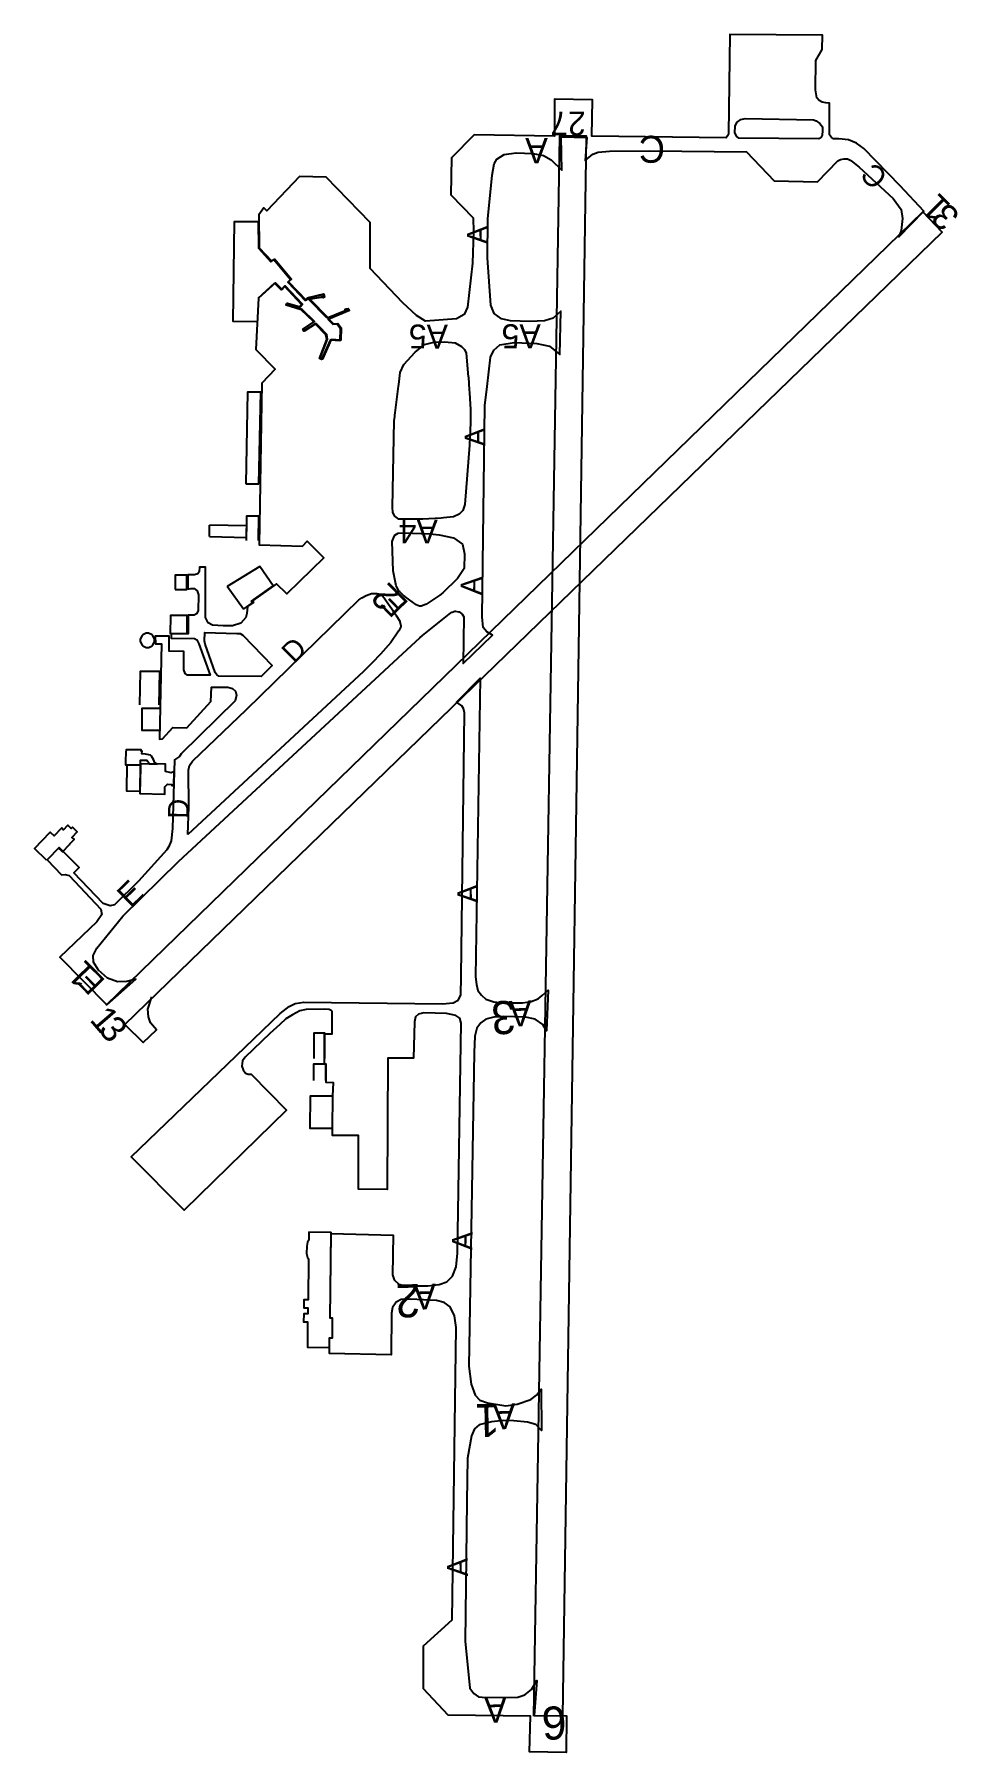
# Model space of a CAD drawing. Extents: x 0.86 to 4.33, y 0.92 to 7.38.
import ezdxf

# ---------------------------------------------------------------- set-up
doc = ezdxf.new("R2010")
doc.units = 0
doc.header["$MEASUREMENT"] = 0

msp = doc.modelspace()

# ---------------------------------------------------------------- linework, layer by layer
at = {"linetype": 'Continuous'}
for p, q in [((1.65474, 5.69472), (1.70361, 5.69472)), ((1.51736, 5.49599), (1.51833, 5.5389)), ((1.38873, 5.29682), (1.43261, 5.29682)), ((1.64567, 5.22276), (1.58361, 5.30875)), ((1.89165, 2.88265), (1.97487, 2.8814))]:
    msp.add_line(p, q, dxfattribs=at)
at = {"color": 254}
for points in [[(1.38498, 4.61253), (1.38498, 4.61253), (1.37874, 4.3986), (1.37321, 4.35238), (1.36502, 4.33029), (1.35666, 4.31793), (1.25081, 4.20085), (1.15999, 4.11208), (1.14415, 4.10736), (1.11735, 4.11697), (1.00792, 4.23182), (1.02794, 4.25239), (0.95247, 4.32736), (0.9075, 4.28082), (0.96126, 4.22418), (0.97499, 4.22553), (0.99013, 4.2214), (1.10905, 4.09571), (1.11252, 4.07497), (1.09402, 4.04753), (0.95443, 3.91417), (1.1314, 3.73514), (1.24013, 3.83225), (1.20654, 3.82335), (1.17209, 3.82264), (1.13363, 3.83572), (1.09988, 3.86529), (1.08192, 3.89556), (1.08057, 3.92096), (1.09359, 3.94917), (1.19206, 4.06944), (1.40169, 4.27376), (2.24501, 5.05626), (2.30875, 5.1154), (2.31814, 5.12418), (2.41878, 5.20394), (2.42947, 5.2111), (2.43033, 5.21164), (2.44049, 5.2149), (2.44168, 5.215), (2.44282, 5.21517), (2.45464, 5.21354), (2.45583, 5.21306), (2.45697, 5.21262), (2.46685, 5.20574), (2.46767, 5.20486), (2.46843, 5.204), (2.47358, 5.19461), (2.4739, 5.19363), (2.47222, 5.01932), (2.58225, 5.12517), (2.56028, 5.13747), (2.54656, 5.15403), (2.54372, 5.1939), (2.55333, 5.98876), (2.56168, 6.06028), (2.574, 6.17031), (2.58637, 6.1964), (2.60969, 6.21707), (2.66347, 6.22526), (2.74903, 6.22168), (2.79585, 6.21197), (2.83572, 6.18039), (2.83849, 6.34267), (2.80957, 6.31651), (2.77794, 6.30681), (2.72293, 6.30414), (2.65001, 6.30681), (2.61556, 6.31375), (2.58806, 6.33431), (2.57568, 6.366), (2.56332, 6.54335), (2.56472, 6.69054), (2.58111, 6.85417), (2.58763, 6.89725), (2.59864, 6.91444), (2.62608, 6.93224), (2.67085, 6.93847), (2.73415, 6.93642), (2.77403, 6.92887), (2.8029, 6.91168), (2.84207, 6.87321), (2.84011, 6.99794), (2.93733, 6.99556), (2.93001, 6.90972), (2.95915, 6.93349), (2.97874, 6.94081), (3.02225, 6.94428), (3.17193, 6.94624), (3.53668, 6.94179), (3.64154, 6.83361), (3.80474, 6.82904), (3.88043, 6.90776), (3.89085, 6.91292), (3.90429, 6.91596), (3.91639, 6.91525), (3.92725, 6.91081), (3.93625, 6.90429), (3.9611, 6.884), (4.08849, 6.76611), (4.11833, 6.72553), (4.12375, 6.69168), (4.11833, 6.64692), (4.11014, 6.6225), (4.20389, 6.71858), (4.1154, 6.81375), (3.97889, 6.95503), (3.95122, 6.97526), (3.92014, 6.98736), (3.88433, 6.99154), (3.86458, 6.99083), (3.85656, 6.99556), (3.84972, 7.0064), (3.84901, 7.03543), (3.84901, 7.12528), (3.83556, 7.12582), (3.8214, 7.12864), (3.80985, 7.13542), (3.80165, 7.14556), (3.79693, 7.17529), (3.79833, 7.28526), (3.82194, 7.32656), (3.82249, 7.38015), (3.47401, 7.38374), (3.46892, 7.00987), (3.46625, 7.00168), (3.46012, 6.99485), (2.95514, 7.00151), (2.95763, 7.13807), (2.81554, 7.14031), (2.81456, 7.00142), (2.51264, 7.00586), (2.42806, 6.91986), (2.42529, 6.78028), (2.50917, 6.69374), (2.51058, 6.64182), (2.50711, 6.52333), (2.48779, 6.35835), (2.47542, 6.33083), (2.4465, 6.31429), (2.32958, 6.30599), (2.29557, 6.32736), (2.24431, 6.37483), (2.12136, 6.5039), (2.12136, 6.67665), (1.95692, 6.8475), (1.85568, 6.8489), (1.73389, 6.72043), (1.72151, 6.73139), (1.70378, 6.70529), (1.70503, 6.58154), (1.75179, 6.53071), (1.76281, 6.5389), (1.82611, 6.46322), (1.81515, 6.45361), (1.8814, 6.3846), (1.8896, 6.39475), (1.94808, 6.40793), (1.94997, 6.39529), (1.9375, 6.39567), (1.93261, 6.39486), (1.89475, 6.38807), (1.96332, 6.31972), (2.03108, 6.34668), (2.03108, 6.35194), (2.03961, 6.35275), (2.04406, 6.34597), (1.96696, 6.31358), (1.98432, 6.29542), (2.00082, 6.29682), (2.01264, 6.28017), (2.01183, 6.23361), (1.97526, 6.23628), (1.94293, 6.16276), (1.93446, 6.16639), (1.96181, 6.23763), (1.95904, 6.25553), (1.93224, 6.28267), (1.91846, 6.29665), (1.87608, 6.26915), (1.8725, 6.27636), (1.91292, 6.30474), (1.8661, 6.34999), (1.80957, 6.36735), (1.81044, 6.37349), (1.85807, 6.36003), (1.86735, 6.36974), (1.80279, 6.43847), (1.79042, 6.42469), (1.76557, 6.44943), (1.70236, 6.39182), (1.69168, 6.19943), (1.76432, 6.125), (1.71474, 6.07264), (1.70404, 5.46528), (1.86806, 5.45985), (1.88444, 5.479), (1.94764, 5.41558), (1.8086, 5.28082), (1.76958, 5.31793), (1.67947, 5.25472), (1.6836, 5.24849), (1.66026, 5.23335), (1.6575, 5.20654), (1.65386, 5.19151), (1.63558, 5.17031), (1.604, 5.16026), (1.56944, 5.16043), (1.52957, 5.16249), (1.51237, 5.17156), (1.50265, 5.19206), (1.50222, 5.38097), (1.4796, 5.38026), (1.47889, 5.36376), (1.47331, 5.35542), (1.46164, 5.3514), (1.43625, 5.35178), (1.43625, 5.29779), (1.44792, 5.30111), (1.46029, 5.3004), (1.47071, 5.29221), (1.47612, 5.27707), (1.47472, 5.21653), (1.46929, 5.20486), (1.45958, 5.20068), (1.43733, 5.20085), (1.43733, 5.12989), (1.37375, 5.12989), (1.37392, 5.11376), (1.46153, 5.11208), (1.47043, 5.10792), (1.47792, 5.09278), (1.52001, 4.97461), (1.43457, 4.97461), (1.42637, 4.98139), (1.42156, 4.99447), (1.42156, 5.06392), (1.36583, 5.06456), (1.36654, 5.12169), (1.31293, 5.12169), (1.31429, 5.09278), (1.33762, 5.09207), (1.32959, 4.73389), (1.34125, 4.73529), (1.37972, 4.7786), (1.43207, 4.77653), (1.52279, 4.87554), (1.52485, 4.92985), (1.5861, 4.92914), (1.60471, 4.92503), (1.61501, 4.91471), (1.61985, 4.89958), (1.61431, 4.8789), (1.41069, 4.67931), (1.40429, 4.66872), (1.38666, 4.65597), (1.38498, 4.61253)], [(3.80903, 6.99126), (3.50846, 6.99333), (3.50028, 6.99946), (3.49349, 7.01372), (3.49414, 7.03971), (3.50168, 7.05333), (3.51594, 7.06347), (3.53168, 7.06694), (3.78928, 7.06278), (3.79889, 7.05875), (3.8125, 7.04844), (3.82264, 7.03554), (3.82335, 7.02056), (3.82194, 7.00489), (3.81793, 6.99669), (3.80903, 6.99126)], [(2.21431, 5.9471), (2.21436, 5.94769), (2.215, 5.95335), (2.21511, 5.95389), (2.21517, 5.95449), (2.21587, 5.96018), (2.21599, 5.96072), (2.22862, 6.06168), (2.22868, 6.06222), (2.22933, 6.06754), (2.22944, 6.06803), (2.23529, 6.11279), (2.24794, 6.1429), (2.29069, 6.18956), (2.32596, 6.21733), (2.36139, 6.22613), (2.40294, 6.22738), (2.44206, 6.22364), (2.46599, 6.21099), (2.47694, 6.19889), (2.48236, 6.18582), (2.491, 6.09694), (2.4911, 6.09581), (2.49224, 6.08376), (2.49235, 6.08251), (2.49246, 6.08132), (2.49337, 6.06917), (2.49349, 6.06793), (2.49681, 6.01764), (2.49707, 6.01378), (2.49881, 5.97537), (2.49892, 5.97151), (2.49897, 5.96772), (2.49897, 5.92925), (2.49892, 5.9254), (2.49821, 5.89501), (2.4981, 5.8904), (2.49567, 5.84369), (2.49528, 5.83903), (2.47738, 5.61626), (2.47097, 5.59347), (2.45708, 5.57958), (2.43571, 5.56961), (2.39708, 5.56569), (2.38878, 5.56489), (2.32042, 5.56071), (2.29764, 5.56071), (2.25667, 5.56071), (2.23025, 5.56071), (2.21511, 5.5721), (2.20751, 5.58599), (2.20628, 5.60612), (2.21263, 5.93126), (2.21431, 5.9471)], [(2.33094, 5.2411), (2.32958, 5.24001), (2.31396, 5.2341), (2.31222, 5.23406), (2.30746, 5.23406), (2.29454, 5.23958), (2.29318, 5.24067), (2.25168, 5.27067), (2.24989, 5.27186), (2.23426, 5.28651), (2.23292, 5.28819), (2.23156, 5.28993), (2.22076, 5.30849), (2.22, 5.31044), (2.20861, 5.36654), (2.20514, 5.47721), (2.20931, 5.49029), (2.21528, 5.50097), (2.22738, 5.5089), (2.24735, 5.51025), (2.3475, 5.50613), (2.38194, 5.50196), (2.43554, 5.49164), (2.46946, 5.46767), (2.47624, 5.43039), (2.47569, 5.37554), (2.44997, 5.33789), (2.39501, 5.28418), (2.38417, 5.2761), (2.33094, 5.2411)], [(1.43653, 4.37597), (1.43956, 4.47835), (1.43918, 4.61762), (1.44265, 4.63487), (1.45432, 4.65207), (1.65722, 4.84526), (2.07969, 5.25749), (2.09, 5.26585), (2.10656, 5.27474), (2.12651, 5.28168), (2.14681, 5.28153), (2.16043, 5.27886), (2.16694, 5.27431), (2.17415, 5.26531), (2.19347, 5.23779), (2.19456, 5.23628), (2.20546, 5.22054), (2.20654, 5.21892), (2.20757, 5.21733), (2.2181, 5.20122), (2.21918, 5.1996), (2.23292, 5.17806), (2.23372, 5.17671), (2.23742, 5.16032), (2.23719, 5.15847), (2.23699, 5.15668), (2.22949, 5.14171), (2.22835, 5.14057), (2.19971, 5.09804), (2.16043, 5.05414), (2.15788, 5.05132), (2.13183, 5.02354), (2.12918, 5.02083), (2.12646, 5.01812), (2.09901, 4.99149), (2.09625, 4.98888), (1.43653, 4.37597)], [(1.62071, 5.13113), (1.63336, 5.13113), (1.64279, 5.12543), (1.75375, 5.01139), (1.71153, 4.97043), (1.55263, 4.97168), (1.54497, 4.97613), (1.53874, 4.98432), (1.50151, 5.09196), (1.49903, 5.10335), (1.50028, 5.13487), (1.62071, 5.13113)], [(2.73861, 1.06445), (2.86003, 1.06321), (2.85932, 0.92443), (2.72054, 0.92708), (2.72515, 1.06207), (2.41585, 1.06489), (2.3221, 1.16374), (2.3221, 1.32639), (2.43012, 1.42389), (2.44515, 2.52279), (2.43858, 2.56694), (2.42307, 2.60086), (2.40082, 2.61637), (2.37099, 2.62418), (2.27333, 2.62944), (2.23817, 2.62819), (2.22, 2.61778), (2.20568, 2.59819), (2.20182, 2.57611), (2.20042, 2.41997), (1.96858, 2.42512), (1.96858, 2.48361), (1.97999, 2.48361), (1.98025, 2.55778), (1.97125, 2.55778), (1.97526, 2.87543), (2.20806, 2.87001), (2.2054, 2.72043), (2.21197, 2.70221), (2.23025, 2.68528), (2.25239, 2.67876), (2.33822, 2.67876), (2.38124, 2.68403), (2.40989, 2.69444), (2.43197, 2.71511), (2.44499, 2.75028), (2.45014, 2.80236), (2.46376, 3.66667), (2.45861, 3.68485), (2.44428, 3.69526), (2.40918, 3.70307), (2.32319, 3.70568), (2.30376, 3.70057), (2.29194, 3.69015), (2.28803, 3.67182), (2.28543, 3.53526), (2.18875, 3.53526), (2.18599, 3.04096), (2.07844, 3.04221), (2.07844, 3.24388), (1.98085, 3.24388), (1.97987, 3.27067), (1.98193, 3.39361), (1.98346, 3.44293), (1.95637, 3.44336), (1.95583, 3.4496), (1.95692, 3.51264), (1.94988, 3.51264), (1.94988, 3.53364), (1.95042, 3.62608), (1.97917, 3.62608), (1.97917, 3.69835), (1.97846, 3.70942), (1.97515, 3.71457), (1.96804, 3.71793), (1.94988, 3.71918), (1.88086, 3.71793), (1.85736, 3.71262), (1.83014, 3.69835), (1.80447, 3.68306), (1.78168, 3.66222), (1.74403, 3.62776), (1.65126, 3.53944), (1.64139, 3.52447), (1.63889, 3.50553), (1.64404, 3.49067), (1.6525, 3.47835), (1.66347, 3.47444), (1.67458, 3.47444), (1.80707, 3.33931), (1.42182, 2.9636), (1.22374, 3.16374), (1.7839, 3.70247), (1.81765, 3.72971), (1.83974, 3.74013), (1.87224, 3.74544), (2.39378, 3.73876), (2.43457, 3.74333), (2.45281, 3.75364), (2.46322, 3.77181), (2.46446, 3.84332), (2.47613, 4.8335), (2.47347, 4.84918), (2.46696, 4.86014), (2.44613, 4.87392), (2.53597, 4.9636), (2.51807, 3.84044), (2.52192, 3.81179), (2.52636, 3.78971), (2.54015, 3.77225), (2.55707, 3.75651), (2.58637, 3.74681), (2.62207, 3.7436), (2.69499, 3.74289), (2.72749, 3.74761), (2.75364, 3.75863), (2.76915, 3.77029), (2.79069, 3.79058), (2.78489, 3.63835), (2.77111, 3.66114), (2.74181, 3.68126), (2.70665, 3.68972), (2.62207, 3.69168), (2.58637, 3.68972), (2.55664, 3.68153), (2.53847, 3.66792), (2.5236, 3.64779), (2.51514, 3.61778), (2.51247, 3.55664), (2.49289, 2.37706), (2.50206, 2.30946), (2.51639, 2.26779), (2.53456, 2.24957), (2.56321, 2.23915), (2.63222, 2.22874), (2.67512, 2.23406), (2.72597, 2.25222), (2.74681, 2.26779), (2.76497, 2.29124), (2.76568, 2.13558), (2.74485, 2.15776), (2.7136, 2.16683), (2.66168, 2.1721), (2.62392, 2.17333), (2.57835, 2.16818), (2.53142, 2.15642), (2.5146, 2.14208), (2.50276, 2.11486), (2.4885, 2.03153), (2.48583, 1.86888), (2.47944, 1.34359), (2.49636, 1.16667), (2.51193, 1.14708), (2.52886, 1.13417), (2.55751, 1.13151), (2.67725, 1.13276), (2.70335, 1.14193), (2.72808, 1.1614), (2.74892, 1.19526), (2.73861, 1.06445)], [(1.32069, 4.64085), (1.31196, 4.64567), (1.30664, 4.65821), (1.29986, 4.66986), (1.2953, 4.67469), (1.27723, 4.67763), (1.26362, 4.6786), (1.26405, 4.68892), (1.26015, 4.68918), (1.26015, 4.69374), (1.20378, 4.69472), (1.20307, 4.68554), (1.20166, 4.65332), (1.20166, 4.63747), (1.20665, 4.63737), (1.21669, 4.63835), (1.25391, 4.63737), (1.25836, 4.63764), (1.25863, 4.65571), (1.28206, 4.65517), (1.28429, 4.65196), (1.28613, 4.64931), (1.28738, 4.64751), (1.29123, 4.64344), (1.2914, 4.64111), (1.32069, 4.64085)], [(1.38498, 4.61253), (1.38498, 4.61253), (1.37359, 4.60792), (1.35221, 4.61208), (1.35221, 4.64031), (1.25792, 4.64182), (1.25803, 4.62528), (1.25722, 4.58128), (1.25613, 4.52983), (1.35015, 4.52778), (1.35026, 4.55528), (1.35943, 4.56472), (1.37419, 4.56358), (1.37571, 4.56), (1.38346, 4.55849), (1.38498, 4.61253)], [(1.19998, 3.66054), (1.26818, 3.59403), (1.31901, 3.64139), (1.29639, 3.66749), (1.28874, 3.69069), (1.28613, 3.71892), (1.30056, 3.76557)]]:
    msp.add_lwpolyline(points, dxfattribs=at)
at = {"color": 0}
for points in [[(2.84651, 1.06152), (2.93544, 7.00054), (2.8335, 7.00054), (2.73654, 1.06152)], [(1.19971, 3.66114), (4.27322, 6.64057), (4.20031, 6.71653), (1.12777, 3.73307)], [(1.69444, 6.3035), (1.60622, 6.30414), (1.61165, 6.68012), (1.70031, 6.68012), (1.70167, 6.58003), (1.74849, 6.52919), (1.75944, 6.53738), (1.82275, 6.46181), (1.81179, 6.4521), (1.87804, 6.38303), (1.88624, 6.39318), (1.94472, 6.40642), (1.94667, 6.39388), (1.93419, 6.39432), (1.92931, 6.39344), (1.89139, 6.3865), (1.95557, 6.32249), (1.96001, 6.31819), (2.02778, 6.34526), (2.02778, 6.35053), (2.03624, 6.35124), (2.04069, 6.34446), (1.9636, 6.31207), (1.98096, 6.29406), (1.9975, 6.29542), (2.00933, 6.27875), (2.00846, 6.2321), (1.97194, 6.23469), (1.93946, 6.1614), (1.9311, 6.16488), (1.9585, 6.23628), (1.95568, 6.25418), (1.91515, 6.29514), (1.87278, 6.26764), (1.86914, 6.27501), (1.90956, 6.30317), (1.86279, 6.34864), (1.80626, 6.366), (1.80707, 6.37196), (1.8546, 6.35846), (1.86404, 6.36822), (1.79943, 6.43696), (1.78711, 6.42318), (1.76221, 6.44808), (1.699, 6.39031)], [(1.70361, 5.69472), (1.71072, 6.03874), (1.66069, 6.03874), (1.65474, 5.69472)], [(1.65733, 5.48167), (1.65804, 5.57374), (1.70167, 5.57346), (1.70096, 5.48139)], [(1.51736, 5.49599), (1.65722, 5.49289), (1.65821, 5.53581), (1.51833, 5.5389)], [(1.64567, 5.22276), (1.67974, 5.24681), (1.67567, 5.25276), (1.75765, 5.31082), (1.70665, 5.38276), (1.58361, 5.30875)], [(1.43261, 5.29682), (1.43261, 5.35086), (1.38873, 5.35086), (1.38873, 5.29682)], [(1.43375, 5.1289), (1.43375, 5.19889), (1.37071, 5.19889), (1.36974, 5.1289)], [(1.28418, 5.13303), (1.27941, 5.13303), (1.26638, 5.12642), (1.26514, 5.12517), (1.26389, 5.12392), (1.25722, 5.11046), (1.25722, 5.10596), (1.25722, 5.10124), (1.26389, 5.08822), (1.26514, 5.08697), (1.26638, 5.08572), (1.27973, 5.07904), (1.28418, 5.07904), (1.28895, 5.07904), (1.30203, 5.08572), (1.30333, 5.08697), (1.30458, 5.08822), (1.31125, 5.10157), (1.31125, 5.10596), (1.31125, 5.11079), (1.30458, 5.12392), (1.30333, 5.12517), (1.30203, 5.12642), (1.28863, 5.13303), (1.28418, 5.13303)], [(1.3278, 4.8629), (1.33068, 4.98888), (1.25667, 4.98888), (1.25472, 4.8629)], [(1.32791, 4.76736), (1.26405, 4.76736), (1.26405, 4.85086), (1.32791, 4.85086)], [(1.20681, 4.63861), (1.20502, 4.54015), (1.2564, 4.53917), (1.25836, 4.63764)], [(0.90419, 4.27929), (0.85905, 4.32292), (0.91873, 4.38487), (0.93332, 4.37082), (0.96208, 4.40072), (0.96902, 4.39404), (0.98503, 4.41054), (0.99805, 4.39806), (1.00304, 4.40332), (1.02067, 4.38639), (0.99973, 4.36475), (1.00819, 4.35667), (0.99181, 4.33985), (0.98958, 4.33735), (0.9643, 4.31125), (0.94916, 4.32585)], [(1.9114, 3.53401), (1.91168, 3.63086), (1.95068, 3.63069), (1.95031, 3.5339)], [(1.95557, 3.45111), (1.95557, 3.51307), (1.90864, 3.51307), (1.90864, 3.45111)], [(1.9796, 3.27111), (1.89567, 3.27111), (1.89762, 3.39307), (1.98167, 3.39307)], [(1.89165, 2.88265), (1.89154, 2.85053), (1.8865, 2.84392), (1.88363, 2.82878), (1.88292, 2.80138), (1.88596, 2.78624), (1.89057, 2.78028), (1.88846, 2.62679), (1.87261, 2.62679), (1.87224, 2.59625), (1.88781, 2.59625), (1.88747, 2.574), (1.87261, 2.574), (1.87125, 2.54372), (1.8865, 2.54335), (1.88569, 2.44874), (1.96903, 2.44792), (1.96858, 2.48361), (1.97999, 2.48361), (1.98025, 2.55778), (1.97125, 2.55778), (1.97487, 2.8814)]]:
    msp.add_lwpolyline(points, dxfattribs=at)

# ---------------------------------------------------------------- texts
for s, height, rotation, p in [('27', 0.089567, 180, (2.93246, 7.09351)), ('A', 0.09614, 180.012, (2.79049, 6.99453)), ('C', 0.10138, 179.043, (3.23142, 7.00153)), ('C', 0.08121, 135, (4.07328, 6.85156)), ('1', 0.09748, 135, (4.30951, 6.74029)), ('3', 0.09748, 135, (4.34424, 6.70558)), ('A', 0.0775, 91.1294, (2.56451, 6.5956)), ('A5', 0.090022, 179.835, (2.41454, 6.29265)), ('A5', 0.090026, 179.832, (2.76349, 6.29365)), ('A', 0.0775, 91.1294, (2.55553, 5.83572)), ('A4', 0.090026, 179.835, (2.37656, 5.55976)), ('2', 0.09748, 134.234, (2.23885, 5.27722)), ('E', 0.08567, 134.233, (2.26976, 5.24547)), ('A', 0.0775, 88.8665, (2.53953, 5.27581)), ('D', 0.07799, 44.3663, (1.83564, 5.01586)), ('D', 0.0775, 89.4167, (1.43871, 4.43494)), ('E', 0.08638, 44.2329, (1.22174, 4.096)), ('A', 0.0775, 91.1294, (2.52753, 4.119)), ('1', 0.09748, 134.234, (1.09872, 3.85736)), ('E', 0.08567, 134.233, (1.12963, 3.82561)), ('3', 0.12438, 181.129, (2.66871, 3.75089)), ('A', 0.09613, 181.129, (2.7285, 3.75206)), ('1', 0.09748, 310.734, (1.06376, 3.67807)), ('3', 0.09748, 310.734, (1.09581, 3.64085)), ('A', 0.0775, 89.2926, (2.50653, 2.81321)), ('2', 0.12438, 181.131, (2.30878, 2.68606)), ('A', 0.09613, 181.129, (2.36856, 2.68724)), ('1', 0.12438, 181.131, (2.60772, 2.23613)), ('A', 0.09613, 181.129, (2.6675, 2.23731)), ('A', 0.0775, 91.1294, (2.48953, 1.58742)), ('A', 0.09613, 181.129, (2.63551, 1.13449)), ('9', 0.12429, 2.77956, (2.77049, 0.97151))]:
    msp.add_text(s, height=height, rotation=rotation, dxfattribs=at).set_placement(p)

doc.saveas('drawing.dxf')
